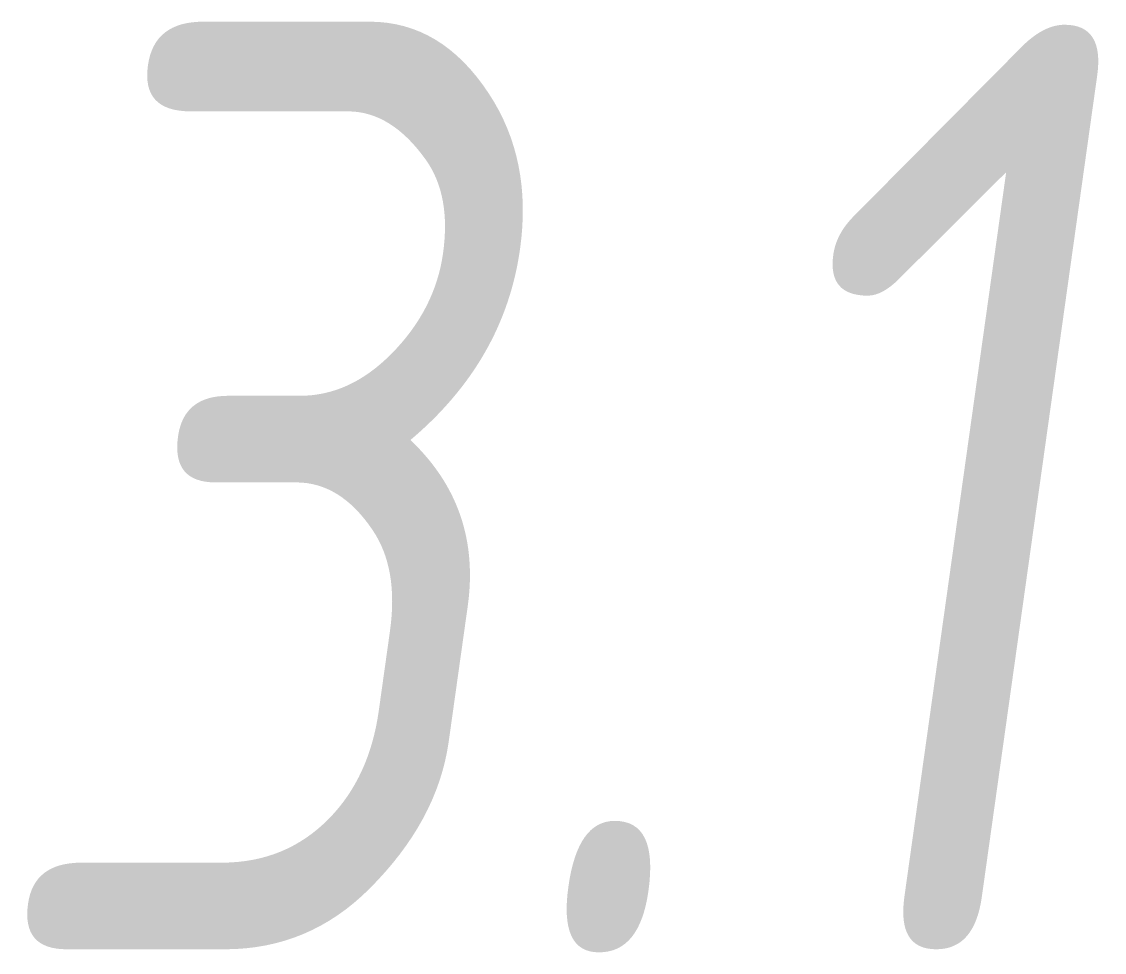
# Model space of a CAD drawing. Header units: millimetres. Extents: x -564166 to 523348, y 26753 to 130896.
# Drawn here: x -504250.1 to -503899.8, y 78159.8 to 78460.7 of the extents above; entities that cross this region are included whole.
import ezdxf

# ---------------------------------------------------------------- set-up
doc = ezdxf.new("R2010")
doc.units = ezdxf.units.MM
doc.layers.add('АР_Таблица отделки подвал', color=250, linetype='Continuous', lineweight=15)
doc.styles.add('Архитект', font='isocpeur.ttf', dxfattribs={"width": 0.8, "oblique": 8})

# ---------------------------------------------------------------- blocks, each defined once
blk = doc.blocks.new('*T2700')
at = {"layer": 'АР_Таблица отделки подвал', "color": 0, "lineweight": -2, "transparency": 16777216}
for p, q in [((0, 0), (21942.3, 0)), ((0, 0), (0, -56415.87)), ((21942.3, 0), (21942.3, -56415.87)), ((0, -500), (1576.27, -500)), ((1576.27, -500), (1576.27, -22701.96)), ((10252.53, -500), (10252.53, -22701.96)), ((10252.53, -1000), (21942.3, -1000)), ((11852.53, -1000), (11852.53, -22701.96)), ((13452.53, -1000), (13452.53, -22701.96)), ((15052.53, -1000), (15052.53, -56415.87)), ((16652.53, -1000), (16652.53, -56415.87)), ((18252.53, -1000), (18252.53, -56415.87)), ((19852.53, -1000), (19852.53, -56415.87)), ((0, -2080), (21942.3, -2080)), ((0, -8615.88), (21942.3, -8615.88)), ((0, -15658.92), (1576.27, -15658.92)), ((15052.53, -15658.92), (21942.3, -15658.92)), ((0, -22701.96), (21942.3, -22701.96)), ((0, -23201.96), (21942.3, -23201.96)), ((1576.27, -23201.96), (1576.27, -37834.22)), ((10252.53, -23201.96), (10252.53, -37834.22)), ((11852.53, -23201.96), (11852.53, -37834.22)), ((13452.53, -23201.96), (13452.53, -37834.22)), ((0, -31754.22), (21942.3, -31754.22)), ((0, -37834.22), (21942.3, -37834.22)), ((0, -38334.22), (21942.3, -38334.22)), ((1576.27, -38334.22), (1576.27, -50865.87)), ((10252.53, -38334.22), (10252.53, -50865.87)), ((11852.53, -38334.22), (11852.53, -50865.87)), ((13452.53, -38334.22), (13452.53, -50865.87)), ((0, -44347.38), (21942.3, -44347.38)), ((0, -50865.87), (21942.3, -50865.87)), ((0, -51365.87), (21942.3, -51365.87)), ((1576.27, -51365.87), (1576.27, -56415.87)), ((10252.53, -51365.87), (10252.53, -56415.87)), ((11852.53, -51365.87), (11852.53, -56415.87)), ((13452.53, -51365.87), (13452.53, -56415.87)), ((0, -56415.87), (21942.3, -56415.87))]:
    blk.add_line(p, q, dxfattribs=at)
at = {"layer": 'АР_Таблица отделки подвал', "color": 0, "linetype": 'ByBlock', "lineweight": 30, "transparency": 16777216}
blk.add_line((1576.27, -500), (21942.3, -500), dxfattribs=at)
at = {"layer": 'АР_Таблица отделки подвал', "transparency": 16777216}
blk.add_line((1576.27, -15658.92), (15052.53, -15658.92), dxfattribs=at)
at = {"layer": 'АР_Таблица отделки подвал', "lineweight": 15, "transparency": 16777216, "char_height": 300, "style": 'Архитект'}
for s, insert, width, attachment_point in [('Ведомость отделки стен', (10971.15, -250), 21842.3028, 5), ('площадь отделки стен, м2', (16097.42, -750), 11589.7686, 5), ('Номер пп', (788.13, -1290), 1476.2671, 5), ('Тип отделки', (5914.4, -1290), 8576.2671, 5), ('Подвал', (11052.53, -1540), 1500, 5), ('1 этаж', (12652.53, -1540), 1500, 5), ('2 этаж', (14252.53, -1540), 1500, 5), ('3 этаж', (15852.53, -1540), 1500, 5), ('4 этаж', (17452.53, -1540), 1500, 5), ('Всего', (20897.42, -1540), 1989.7686, 5), ('тех. этаж', (19052.53, -1540), 1500, 5), ('Краска водно-дисперсионная с добавлением противопоплесневых добавок матовая RAL 070 80 40;                                                                      • класс пож. опас. не хуже Г1, В1, Д2, Т2;\\P• улучшенная ц.п. штукатурка по сетке, шпаклевка, гладкий стеклохолст, финишная шпаклевка в 2 слоя.\\PBravo class Profi FW-55 или аналог.                                 (Начальная школа, спец. кабинеты).\\P* ссылка на модель носит рекоменд. характер и опред. внешний вид (форма, цвет, текстура, фактура) и качественные хар-ки материала или оборудования', (1676.27, -5347.94), 8476.2671, 4), ('59,0', (14252.53, -5347.94), 1400, 5), ('1.9', (788.13, -5347.94), 1376.2671, 5), ('59.0', (20897.42, -5347.94), 1889.7686, 5), ('-', (11052.53, -5347.94), 1400, 5), ('-', (12652.53, -5347.94), 1400, 5), ('-', (15852.53, -5347.94), 1400, 5), ('-', (17452.53, -5347.94), 1400, 5), ('-', (19052.53, -5347.94), 1400, 5), ('Краска водно-дисперсионная с добавлением противопоплесневых добавок матовая RAL 000 85 00;                                                                      • класс пож. опас. не хуже Г1, В1, Д2, Т2;\\P• улучшенная ц.п. штукатурка по сетке, шпаклевка, гладкий стеклохолст, финишная шпаклевка в 2 слоя.\\PBravo class Profi FW-55 или аналог.                                 (Начальная школа, универсальные учебные кабинеты).\\P* ссылка на модель носит рекоменд. характер и опред. внешний вид (форма, цвет, текстура, фактура) и качественные хар-ки материала или оборудования', (1676.27, -12137.4), 8476.2671, 4), ('152,7', (12652.53, -12137.4), 1400, 5), ('149,2', (14252.53, -12137.4), 1400, 5), ('1.10', (788.13, -12137.4), 1376.2671, 5), ('301.9', (20897.42, -12137.4), 1889.7686, 5), ('-', (11052.53, -12137.4), 1400, 5), ('-', (15852.53, -12137.4), 1400, 5), ('-', (17452.53, -12137.4), 1400, 5), ('-', (19052.53, -12137.4), 1400, 5), ('Краска водно-дисперсионная с добавлением противопоплесневых добавок матовая RAL 095 85 40;                                                                      • класс пож. опас. не хуже Г1, В1, Д2, Т2;\\P• улучшенная ц.п. штукатурка по сетке, шпаклевка, гладкий стеклохолст, финишная шпаклевка в 2 слоя.\\PBravo class Profi FW-55 или аналог.                                 (Начальная школа, специализированные учебные кабинеты, ОБЗР).\\P* ссылка на модель носит рекоменд. характер и опред. внешний вид (форма, цвет, текстура, фактура) и качественные хар-ки материала или оборудования', (1676.27, -19180.44), 8476.2671, 4), ('122,4', (12652.53, -19180.44), 1400, 5), ('147,1', (14252.53, -19180.44), 1400, 5), ('1.11', (788.13, -19180.44), 1376.2671, 5), ('269.5', (20897.42, -19180.44), 1889.7686, 5), ('-', (11052.53, -19180.44), 1400, 5), ('-', (15852.53, -19180.44), 1400, 5), ('-', (17452.53, -19180.44), 1400, 5), ('-', (19052.53, -19180.44), 1400, 5), ('{\\C256;\\c0;Детали отделки стен классов, коридоров и рекреаций}', (100, -22951.96), 14852.5342, 4), ('{\\C256;\\c0;К}ерамическая плитка Kerama Marazzi Аккорд белый грань глянцевый 8,5х28,5х9 RАL 9010 белый или аналог.                         {\\C4;•} затирка швов в цвет RAL 9010;                                         • улучшенная ц.п. штукатурка по сетке.\\PФартуки в местах установки сантехнических приборов. Высота фартука от уровня чистого пола до верха дверного проема для учебных кабинетов, и от уровня чистого пола до потолка для рекреаций. Ширину фартука принять по ширине сантехнического прибора +200мм с каждой стороны. В случае уголового примыкания, завести фартук на боковую стенку на ширину 400мм.                                       * ссылка на модель носит рекоменд. характер и опред. внешний вид (форма, цвет, текстура, фактура) и качественные хар-ки материала или оборудования.   ', (1676.27, -27478.09), 8476.2671, 4), ('2.1', (788.13, -27478.09), 1376.2671, 5), ('14.8', (12652.53, -27478.09), 1400, 5), ('6.3', (14252.53, -27478.09), 1400, 5), ('9.3', (15852.53, -27478.09), 1400, 5), ('6.8', (17452.53, -27478.09), 1400, 5), ('37.2', (20897.42, -27478.09), 1889.7686, 5), ('-', (11052.53, -27478.09), 1400, 5), ('-', (19052.53, -27478.09), 1400, 5), ('Бетонная плитка под кирпич 205х60х18мм, цвет: белый\\P• обработка поверхности: рифленая;                                                • шов: шириной не более 3-4мм;                                   • затирка швов под окраску RAL 9010;                                   • улучшенная ц.п. штукатурка по сетке.\\PТипа Bremen BR-001 или аналог.                              (Тамбур, коридоры 1 эт., рекреации 1эт.)\\P* ссылка на модель носит рекоменд. характер и опред. внешний вид (форма, цвет, текстура, фактура) и качественные хар-ки материала или оборудования', (1676.27, -34794.22), 8476.2671, 4), ('2.2', (788.13, -34794.22), 1376.2671, 5), ('288.5', (12652.53, -34794.22), 1400, 5), ('288.5', (20897.42, -34794.22), 1889.7686, 5), ('-', (11052.53, -34794.22), 1400, 5), ('-', (14252.53, -34794.22), 1400, 5), ('-', (15852.53, -34794.22), 1400, 5), ('-', (17452.53, -34794.22), 1400, 5), ('-', (19052.53, -34794.22), 1400, 5), ('Отделка стен лестничных клеток и коридоров с рекреациями', (100, -38084.22), 14852.5342, 4), ('Краска водно-дисперсионная RAL 9010,  матовая,       интерьерная моющаяся с высокой степенью износостойкости,                                       • класс пожарной опасности НГ;\\P• улучшенная ц.п. штукатурка по сетке, шпаклевка, гладкий стеклохолст, финишная шпаклевка в 2 слоя.\\PBravo Decor Class profi W-200НГ или аналог.\\P* ссылка на модель носит рекоменд. характер и опред. внешний вид (форма, цвет, текстура, фактура) и качественные хар-ки материала или оборудования', (1676.27, -41340.8), 8476.2671, 4), ('3.1', (788.13, -41340.8), 1376.2671, 5), ('1514.2', (12652.53, -41340.8), 1400, 5), ('1055.3', (14252.53, -41340.8), 1400, 5), ('801.8', (17452.53, -41340.8), 1400, 5), ('32.1', (19052.53, -41340.8), 1400, 5), ('4659.5', (20897.42, -41340.8), 1889.7686, 5), ('1256.1', (15852.53, -41340.8), 1400, 5), ('-', (11052.53, -41340.8), 1400, 5), ('Краска водно-дисперсионная RAL 200 80 25, матовая, интерьерная моющаяся с высокой степенью износостойкости,                                                                   • класс пожарной опасности НГ;\\P• улучшенная ц.п. штукатурка по сетке, шпаклевка, гладкий стеклохолст, финишная шпаклевка в 2 слоя.\\PBravo Decor class profi W-200НГ или аналог.     {\\C211;                               \\C256;\\c0;(Окраска стен лестничных клеток в зоне поручня). \\P}* ссылка на модель носит рекоменд. характер и опред. внешний вид (форма, цвет, текстура, фактура) и качественные хар-ки материала или оборудования', (1676.27, -47606.62), 8476.2671, 4), ('3.2', (788.13, -47606.62), 1376.2671, 5), ('64.3', (12652.53, -47606.62), 1400, 5), ('71.1', (14252.53, -47606.62), 1400, 5), ('41.6', (15852.53, -47606.62), 1400, 5), ('29.5', (17452.53, -47606.62), 1400, 5), ('206.5', (20897.42, -47606.62), 1889.7686, 5), ('-', (11052.53, -47606.62), 1400, 5), ('-', (19052.53, -47606.62), 1400, 5), ('Отделка стен санузлов, акцентные стены в санузлах', (100, -51115.87), 14852.5342, 4), ('{\\C256;\\c0;Керамогранит крупноформатный Kerama Marazzi Фондамента пепельный светлый DL600720R или аналог.\\P• размер: 600х600х9мм, матовый;\\P• цвет: "под бетон"; раскладка: без смещения;                                                         • улучшенная ц.п. штукатурка по сетке.\\P* ссылка на модель носит рекоменд. характер и опред. внешний вид (форма, цвет, текстура, фактура) и качественные характеристики материала или оборудования }', (1676.27, -53890.87), 8476.2671, 4), ('4.1', (788.13, -53890.87), 1376.2671, 5), ('511.6', (12652.53, -53890.87), 1400, 5), ('482.8', (14252.53, -53890.87), 1400, 5), ('393.4', (15852.53, -53890.87), 1400, 5), ('264.9', (17452.53, -53890.87), 1400, 5), ('1652.7', (20897.42, -53890.87), 1889.7686, 5), ('-', (11052.53, -53890.87), 1400, 5), ('-', (19052.53, -53890.87), 1400, 5)]:
    blk.add_mtext(s, dxfattribs=dict(at, insert=insert, width=width, attachment_point=attachment_point))

msp = doc.modelspace()

# ---------------------------------------------------------------- block references
msp.add_blockref('*T2700', (-504875.64, 119650.55))

doc.saveas('drawing.dxf')
